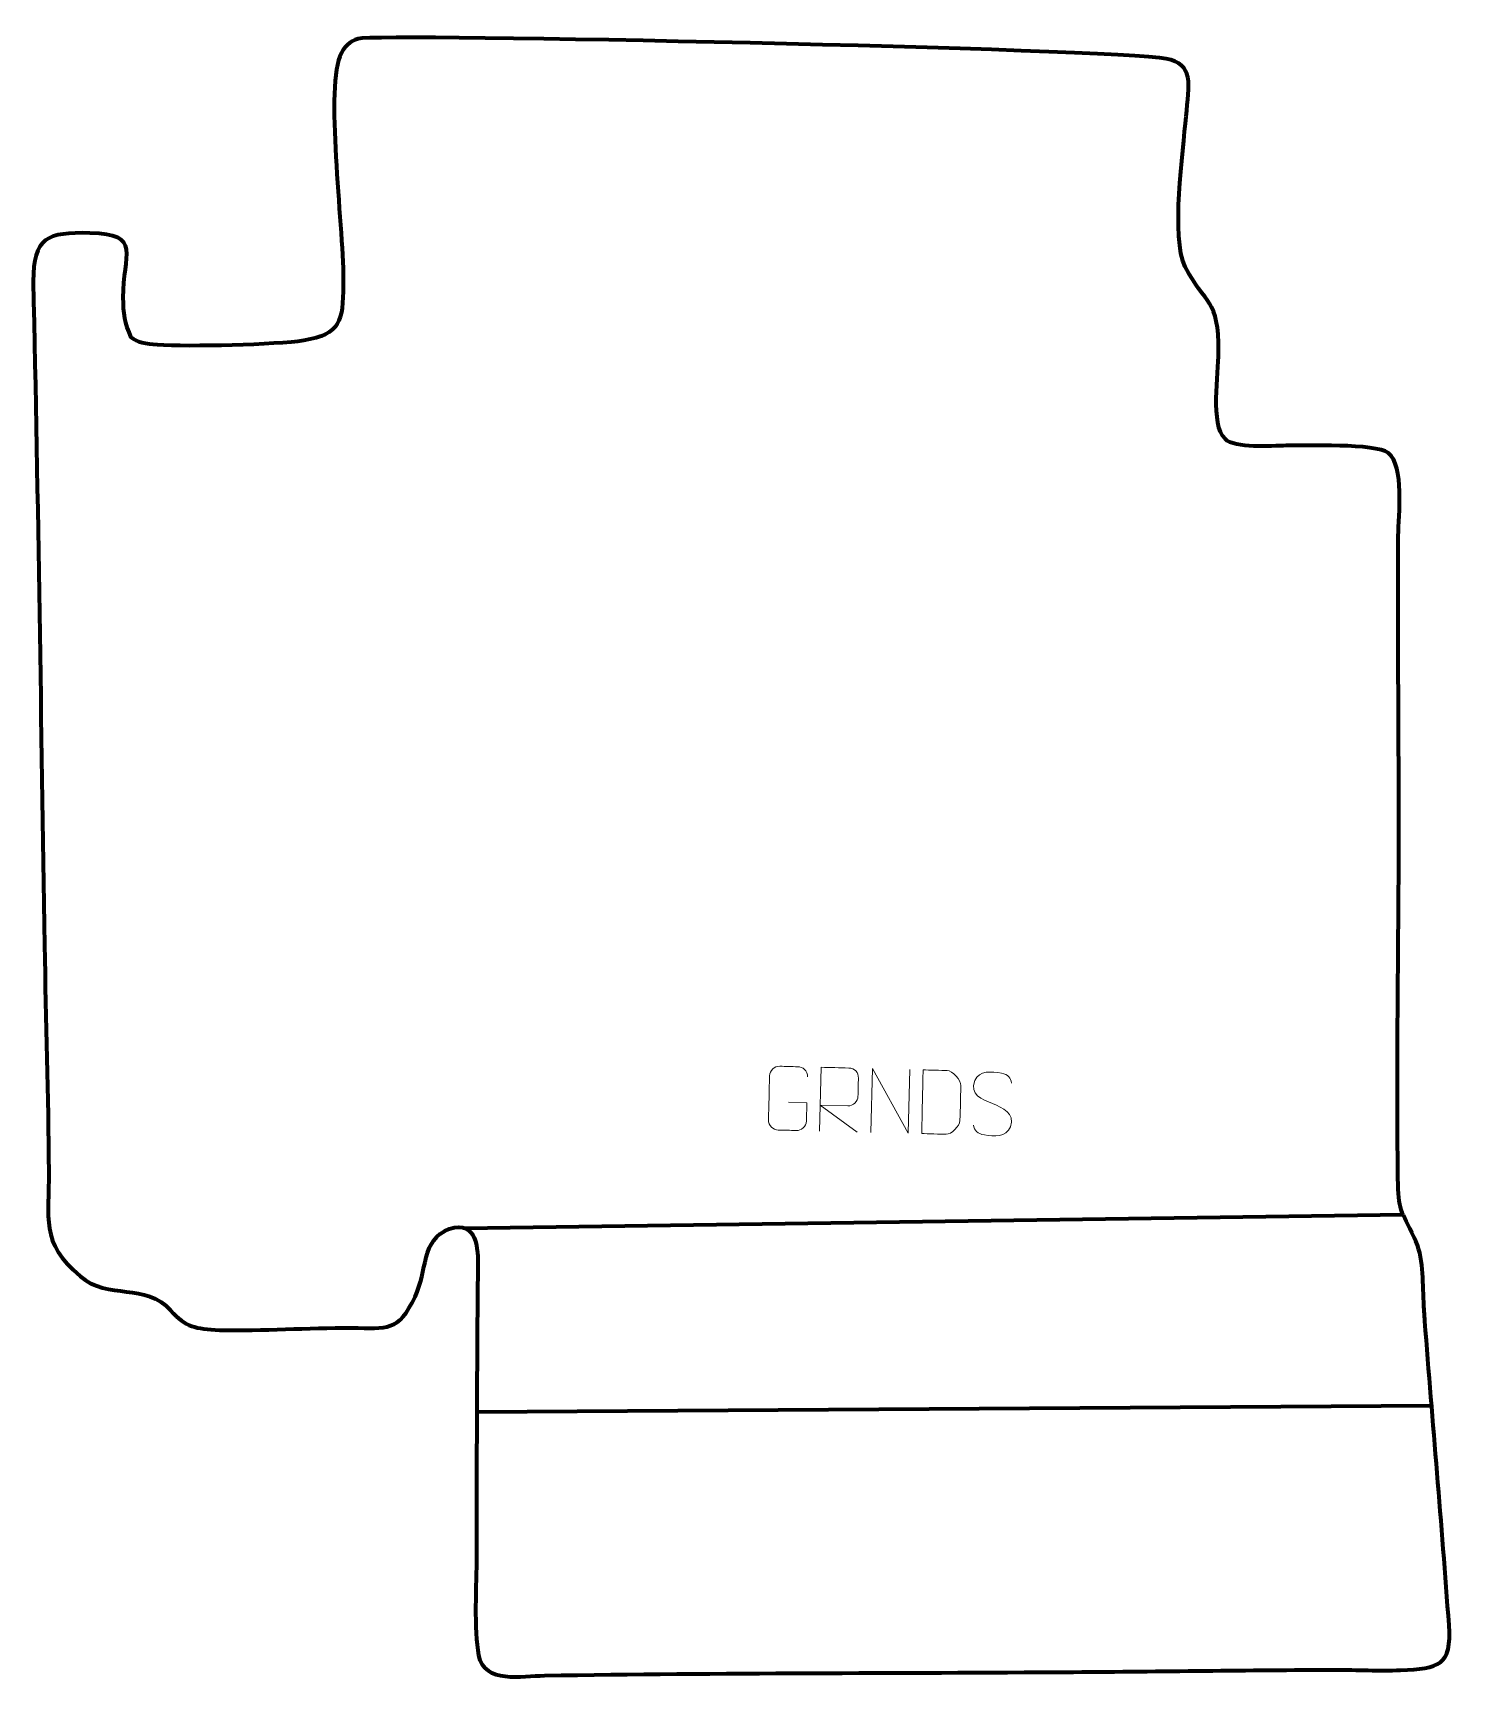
# Model space of a CAD drawing. Header units: millimetres. Extents: x 1800 to 2355, y 174 to 820.
import ezdxf

# ---------------------------------------------------------------- set-up
doc = ezdxf.new("R2010")
doc.units = ezdxf.units.MM
doc.header["$MEASUREMENT"] = 0
doc.layers.add('layer 2', color=7, linetype='Continuous')
doc.layers.add('layer 3', color=7, linetype='Continuous')

msp = doc.modelspace()

# ---------------------------------------------------------------- linework, layer by layer
at = {"layer": 'layer 2', "color": 142, "lineweight": 158}
for points in [[(1968.7058, 352.4552), (1968.7058, 352.4552), (2335.7863, 357.7899), (2335.7863, 357.7899)], [(1973.5378, 280.5114), (1973.5378, 280.5114), (2346.9598, 283.1019), (2346.9598, 283.1019)]]:
    msp.add_open_spline(points, degree=3, dxfattribs=at)
at = {"layer": 'layer 3', "color": 242, "lineweight": 158}
msp.add_open_spline([(2243.1076, 809.9843), (2254.1689, 807.8604), (2252.1275, 800.188), (2250.9865, 787.3775), (2250.9865, 787.3775), (2249.7411, 773.8526), (2245.0005, 739.8074), (2250.5752, 728.5602), (2250.5752, 728.5602), (2258.522, 713.4523), (2263.7361, 716.4351), (2263.6743, 695.1667), (2263.6743, 695.1667), (2263.6496, 686.6906), (2260.4245, 666.8437), (2266.1644, 661.1849), (2266.1644, 661.1849), (2270.1331, 657.2722), (2284.0943, 658.5858), (2290.0994, 658.5776), (2290.0994, 658.5776), (2297.4944, 658.596), (2325.2049, 659.468), (2329.995, 655.7495), (2329.995, 655.7495), (2336.4752, 650.719), (2333.9972, 631.3677), (2333.9419, 623.3202), (2333.9419, 623.3202), (2333.6839, 585.7498), (2334.1179, 548.1585), (2334.1574, 510.5851), (2334.1574, 510.5851), (2334.152, 464.3677), (2333.1704, 418.0476), (2333.7999, 371.8474), (2333.7999, 371.8474), (2333.9708, 359.3063), (2334.9611, 359.4974), (2340.2039, 348.7691), (2340.2039, 348.7691), (2343.9366, 341.131), (2343.4822, 331.8395), (2343.8617, 323.516), (2343.8617, 323.516), (2343.9957, 321.0238), (2344.1469, 318.547), (2344.3234, 316.0573), (2344.3234, 316.0573), (2347.39, 276.4381), (2350.9408, 236.769), (2353.7872, 197.1499), (2353.7872, 197.1499), (2354.9279, 181.2737), (2349.8763, 180.0984), (2334.8235, 179.5147), (2334.8235, 179.5147), (2326.3676, 179.1868), (2317.8313, 179.6329), (2309.3614, 179.6725), (2309.3614, 179.6725), (2275.2234, 179.5104), (2241.0873, 179.0262), (2206.9497, 178.7704), (2206.9497, 178.7704), (2138.05, 178.2908), (2068.9375, 178.5262), (2000.071, 177.3821), (2000.071, 177.3821), (1991.2877, 177.2362), (1976.4488, 174.0934), (1974.2157, 185.3656), (1974.2157, 185.3656), (1972.2978, 195.0459), (1973.3812, 213.4941), (1973.4322, 224.0802), (1973.4322, 224.0802), (1973.4208, 261.7217), (1973.5519, 299.301), (1973.9525, 336.9412), (1973.9525, 336.9412), (1974.0325, 344.457), (1973.8366, 355.4688), (1962.8705, 352.1961), (1962.8705, 352.1961), (1951.671, 347.957), (1954.2832, 335.5819), (1949.4325, 325.5702), (1949.4325, 325.5702), (1942.7543, 311.7866), (1938.6806, 313.3019), (1924.621, 313.4312), (1924.621, 313.4312), (1907.4582, 313.4625), (1889.8566, 312.2699), (1872.8992, 312.523), (1872.8992, 312.523), (1863.3357, 313.2553), (1859.9153, 313.4116), (1853.7827, 320.3108), (1853.7827, 320.3108), (1844.1134, 331.189), (1829.2975, 324.3351), (1818.4063, 333.5978), (1818.4063, 333.5978), (1802.6694, 346.9816), (1806.308, 356.3791), (1806.1536, 374.6554), (1806.1536, 374.6554), (1805.9044, 404.1513), (1804.9792, 433.669), (1804.4828, 463.1663), (1804.4828, 463.1663), (1803.0803, 549.695), (1802.0159, 636.4356), (1800.0624, 722.9342), (1800.0624, 722.9342), (1799.9958, 740.0634), (1805.6565, 742.1396), (1822.2376, 741.7511), (1822.2376, 741.7511), (1842.9981, 741.2647), (1835.1484, 733.3815), (1835.2794, 716.4878), (1835.2794, 716.4878), (1835.3269, 710.3666), (1835.9195, 706.5331), (1838.3941, 700.8929), (1838.3941, 700.8929), (1840.4849, 699.0684), (1844.3027, 698.2672), (1848.6279, 697.9903), (1848.6279, 697.9903), (1860.9805, 697.1991), (1895.3477, 698.0515), (1905.861, 699.6692), (1905.861, 699.6692), (1920.3474, 702.382), (1921.1404, 707.1152), (1921.3452, 721.537), (1921.3452, 721.537), (1921.6297, 741.582), (1914.2676, 796.0483), (1919.986, 810.8567), (1919.986, 810.8567), (1921.531, 814.8577), (1923.956, 816.7745), (1927.215, 817.7836), (1927.215, 817.7836), (1934.4362, 820.0192), (2223.4706, 813.755), (2243.1076, 809.9843)], degree=3, knots=[0, 0, 0, 0, 0.02564103, 0.02564103, 0.02564103, 0.02564103, 0.05128205, 0.05128205, 0.05128205, 0.05128205, 0.07692308, 0.07692308, 0.07692308, 0.07692308, 0.1025641, 0.1025641, 0.1025641, 0.1025641, 0.12820513, 0.12820513, 0.12820513, 0.12820513, 0.15384615, 0.15384615, 0.15384615, 0.15384615, 0.17948718, 0.17948718, 0.17948718, 0.17948718, 0.20512821, 0.20512821, 0.20512821, 0.20512821, 0.23076923, 0.23076923, 0.23076923, 0.23076923, 0.25641026, 0.25641026, 0.25641026, 0.25641026, 0.28205128, 0.28205128, 0.28205128, 0.28205128, 0.30769231, 0.30769231, 0.30769231, 0.30769231, 0.33333333, 0.33333333, 0.33333333, 0.33333333, 0.35897436, 0.35897436, 0.35897436, 0.35897436, 0.38461538, 0.38461538, 0.38461538, 0.38461538, 0.41025641, 0.41025641, 0.41025641, 0.41025641, 0.43589744, 0.43589744, 0.43589744, 0.43589744, 0.46153846, 0.46153846, 0.46153846, 0.46153846, 0.48717949, 0.48717949, 0.48717949, 0.48717949, 0.51282051, 0.51282051, 0.51282051, 0.51282051, 0.53846154, 0.53846154, 0.53846154, 0.53846154, 0.56410256, 0.56410256, 0.56410256, 0.56410256, 0.58974359, 0.58974359, 0.58974359, 0.58974359, 0.61538462, 0.61538462, 0.61538462, 0.61538462, 0.64102564, 0.64102564, 0.64102564, 0.64102564, 0.66666667, 0.66666667, 0.66666667, 0.66666667, 0.69230769, 0.69230769, 0.69230769, 0.69230769, 0.71794872, 0.71794872, 0.71794872, 0.71794872, 0.74358974, 0.74358974, 0.74358974, 0.74358974, 0.76923077, 0.76923077, 0.76923077, 0.76923077, 0.79487179, 0.79487179, 0.79487179, 0.79487179, 0.82051282, 0.82051282, 0.82051282, 0.82051282, 0.84615385, 0.84615385, 0.84615385, 0.84615385, 0.87179487, 0.87179487, 0.87179487, 0.87179487, 0.8974359, 0.8974359, 0.8974359, 0.8974359, 0.92307692, 0.92307692, 0.92307692, 0.92307692, 0.94871795, 0.94871795, 0.94871795, 0.94871795, 1, 1, 1, 1], dxfattribs=at)
at = {"layer": 'layer 3', "color": 250, "lineweight": 9}
for points, knots in [([(2095.4825, 401.7075), (2095.4825, 401.7075), (2102.6484, 401.5273), (2102.6484, 401.5273), (2102.6484, 401.5273), (2102.6484, 401.5273), (2102.4682, 394.3615), (2102.4682, 394.3615), (2102.4682, 394.3615), (2102.2701, 392.0424), (2100.5563, 390.6054), (2098.4089, 390.6486), (2098.4089, 390.6486), (2096.0778, 390.7076), (2093.7465, 390.7662), (2091.4158, 390.8245), (2091.4158, 390.8245), (2089.4889, 390.7674), (2087.5647, 392.7009), (2087.6265, 394.7173), (2087.6265, 394.7173), (2087.772, 400.4855), (2087.917, 406.2534), (2088.0616, 412.0209), (2088.0616, 412.0209), (2088.1196, 414.1582), (2089.9091, 415.833), (2092.0603, 415.7655), (2092.0603, 415.7655), (2094.3853, 415.7071), (2096.7107, 415.6486), (2099.036, 415.5901), (2099.036, 415.5901), (2100.983, 415.5765), (2102.9363, 414.0354), (2102.9016, 411.5978)], [0, 0, 0, 0, 0.1, 0.1, 0.1, 0.1, 0.2, 0.2, 0.2, 0.2, 0.3, 0.3, 0.3, 0.3, 0.4, 0.4, 0.4, 0.4, 0.5, 0.5, 0.5, 0.5, 0.6, 0.6, 0.6, 0.6, 0.7, 0.7, 0.7, 0.7, 0.8, 0.8, 0.8, 0.8, 1, 1, 1, 1]), ([(2107.6154, 390.4132), (2107.6154, 390.4132), (2108.2427, 415.3589), (2108.2427, 415.3589), (2108.2427, 415.3589), (2111.8364, 415.2685), (2115.4308, 415.1781), (2119.0248, 415.0878), (2119.0248, 415.0878), (2121.3485, 414.9916), (2122.8678, 413.463), (2122.8042, 411.0974), (2122.8042, 411.0974), (2122.7526, 409.0626), (2122.6757, 406.0041), (2122.625, 403.9687), (2122.625, 403.9687), (2122.5713, 402.0941), (2120.7107, 400.1984), (2118.7014, 400.2298), (2118.7014, 400.2298), (2118.7014, 400.2298), (2107.8691, 400.5022), (2107.8691, 400.5022), (2107.8691, 400.5022), (2107.8691, 400.5022), (2122.2656, 390.0449), (2122.2656, 390.0449)], [0, 0, 0, 0, 0.125, 0.125, 0.125, 0.125, 0.25, 0.25, 0.25, 0.25, 0.375, 0.375, 0.375, 0.375, 0.5, 0.5, 0.5, 0.5, 0.625, 0.625, 0.625, 0.625, 0.75, 0.75, 0.75, 0.75, 1, 1, 1, 1]), ([(2127.6139, 389.9104), (2127.6139, 389.9104), (2128.2411, 414.8561), (2128.2411, 414.8561), (2128.2411, 414.8561), (2128.2411, 414.8561), (2142.264, 389.542), (2142.264, 389.542), (2142.264, 389.542), (2142.264, 389.542), (2142.8913, 414.4877), (2142.8913, 414.4877)], [0, 0, 0, 0, 0.25, 0.25, 0.25, 0.25, 0.5, 0.5, 0.5, 0.5, 1, 1, 1, 1]), ([(2147.5433, 389.4374), (2149.8745, 389.3792), (2154.8225, 389.2308), (2157.1532, 389.1718), (2157.1532, 389.1718), (2159.075, 389.0181), (2162.4815, 392.4752), (2162.521, 394.4921), (2162.521, 394.4921), (2162.6657, 400.2604), (2162.7202, 402.4294), (2162.8656, 408.1969), (2162.8656, 408.1969), (2162.9151, 410.3344), (2159.6337, 414.0782), (2157.4816, 414.1188), (2157.4816, 414.1188), (2155.1567, 414.1773), (2150.4338, 414.2961), (2148.1085, 414.3545), (2148.1085, 414.3545), (2147.9644, 408.6094), (2147.6882, 395.1829), (2147.5433, 389.4374)], [0, 0, 0, 0, 0.14285714, 0.14285714, 0.14285714, 0.14285714, 0.28571429, 0.28571429, 0.28571429, 0.28571429, 0.42857143, 0.42857143, 0.42857143, 0.42857143, 0.57142857, 0.57142857, 0.57142857, 0.57142857, 0.71428571, 0.71428571, 0.71428571, 0.71428571, 1, 1, 1, 1]), ([(2175.24, 401.1936), (2171.0299, 402.7703), (2166.1685, 404.689), (2168.3117, 410.1572), (2168.3117, 410.1572), (2169.9189, 414.2579), (2175.1211, 413.7384), (2178.7084, 413.047), (2178.7084, 413.047), (2181.5561, 412.498), (2182.39, 411.2635), (2182.6481, 409.1722)], [0, 0, 0, 0, 0.25, 0.25, 0.25, 0.25, 0.5, 0.5, 0.5, 0.5, 1, 1, 1, 1]), ([(2175.24, 401.1935), (2179.2158, 399.4463), (2184.1963, 397.4322), (2182.2281, 392.1197), (2182.2281, 392.1197), (2180.6615, 387.8914), (2175.7588, 388.2714), (2172.0477, 388.9196), (2172.0477, 388.9196), (2169.3089, 389.3984), (2168.1189, 390.6422), (2167.7942, 392.7632)], [0, 0, 0, 0, 0.25, 0.25, 0.25, 0.25, 0.5, 0.5, 0.5, 0.5, 1, 1, 1, 1])]:
    msp.add_open_spline(points, degree=3, knots=knots, dxfattribs=at)

doc.saveas('drawing.dxf')
